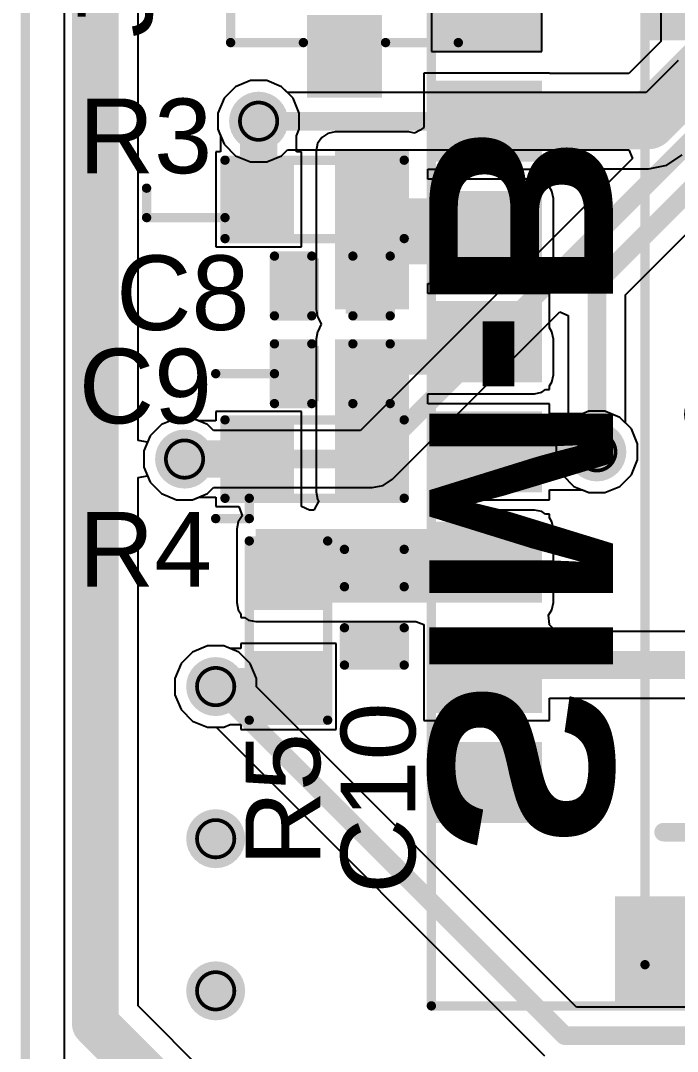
# Model space of a CAD drawing. Header units: inches. Extents: x 0 to 12.8, y -0.1 to 3.7.
# Drawn here: x -0.003 to 0.349, y 0.344 to 0.896 of the extents above; entities that cross this region are included whole.
import ezdxf

# ---------------------------------------------------------------- set-up
doc = ezdxf.new("R2010")
doc.units = ezdxf.units.IN
doc.header["$MEASUREMENT"] = 0
for name, color, linetype in [('Board Outline', 216, 'Continuous'), ('Bottom Layer', 5, 'Continuous'), ('Bottom Overlay', 54, 'Continuous'), ('Bottom Paste', 16, 'Continuous'), ('Bottom Solder', 6, 'Continuous'), ('Drill Drawing', 1, 'Continuous'), ('Keep-Out Layer', 6, 'Continuous'), ('Pad Holes', 156, 'Continuous'), ('Top Layer', 1, 'Continuous'), ('Top Overlay', 2, 'Continuous'), ('Top Paste', 8, 'Continuous'), ('Top Solder', 216, 'Continuous'), ('Via Holes', 16, 'Continuous')]:
    doc.layers.add(name, color=color, linetype=linetype)
doc.styles.add('Arial', font='', dxfattribs={"height": 0.2})
doc.styles.add('Arial_Bold', font='', dxfattribs={"height": 0.2})
doc.styles.get('Arial').set_extended_font_data('Arial')
doc.styles.get('Arial_Bold').set_extended_font_data('Arial', bold=True)

# ---------------------------------------------------------------- blocks, each defined once
blk = doc.blocks.new('S___23_B_1')
at = {"layer": 'Bottom Layer'}
for points in [[(-0.05354335, 0.05748035), (-0.02125985, 0.05748035), (-0.02125985, 0.02125985), (-0.05354335, 0.02125985)], [(0.02125985, 0.05748035), (0.05354335, 0.05748035), (0.05354335, 0.02125985), (0.02125985, 0.02125985)], [(-0.01614175, -0.02125985), (0.01614175, -0.02125985), (0.01614175, -0.05748035), (-0.01614175, -0.05748035)]]:
    blk.add_hatch(color=5, dxfattribs=at).paths.add_polyline_path(points)
at = {"layer": 'Bottom Paste'}
for points in [[(-0.05354335, 0.05748035), (-0.02125985, 0.05748035), (-0.02125985, 0.02125985), (-0.05354335, 0.02125985)], [(0.02125985, 0.05748035), (0.05354335, 0.05748035), (0.05354335, 0.02125985), (0.02125985, 0.02125985)], [(-0.01614175, -0.02125985), (0.01614175, -0.02125985), (0.01614175, -0.05748035), (-0.01614175, -0.05748035)]]:
    blk.add_hatch(color=16, dxfattribs=at).paths.add_polyline_path(points)
at = {"layer": 'Bottom Solder'}
for points in [[(-0.05754335, 0.06148035), (-0.01725985, 0.06148035), (-0.01725985, 0.01725985), (-0.05754335, 0.01725985)], [(0.01725985, 0.06148035), (0.05754335, 0.06148035), (0.05754335, 0.01725985), (0.01725985, 0.01725985)], [(-0.02014175, -0.01725985), (0.02014175, -0.01725985), (0.02014175, -0.06148035), (-0.02014175, -0.06148035)]]:
    blk.add_hatch(color=6, dxfattribs=at).paths.add_polyline_path(points)
at = {"layer": 'Bottom Overlay', "const_width": 0.005}
for points in [[(-0.066, 0.041), (-0.066, 0.051)], [(-0.066, 0.051), (-0.061, 0.046)], [(-0.066, 0.041), (-0.061, 0.046)], [(-0.013, 0.031), (0.013, 0.031)], [(-0.061, -0.032), (-0.061, 0.023)], [(0.061, -0.032), (0.061, 0.023)], [(-0.061, -0.032), (-0.022, -0.032)], [(0.022, -0.032), (0.061, -0.032)]]:
    blk.add_lwpolyline(points, dxfattribs=at)
at = {"layer": 'Bottom Overlay', "const_width": 0.0025}
for points in [[(-0.06725, 0.051, 1), (-0.06475, 0.051, 1)], [(-0.06725, 0.051, 1), (-0.06475, 0.051, 1)], [(-0.06225, 0.046, 1), (-0.05975, 0.046, 1)], [(-0.06225, 0.046, 1), (-0.05975, 0.046, 1)], [(-0.06725, 0.041, 1), (-0.06475, 0.041, 1)], [(-0.06725, 0.041, 1), (-0.06475, 0.041, 1)], [(-0.01425, 0.031, 1), (-0.01175, 0.031, 1)], [(0.01175, 0.031, 1), (0.01425, 0.031, 1)], [(-0.06225, 0.023, 1), (-0.05975, 0.023, 1)], [(0.05975, 0.023, 1), (0.06225, 0.023, 1)], [(-0.06225, -0.032, 1), (-0.05975, -0.032, 1)], [(-0.06225, -0.032, 1), (-0.05975, -0.032, 1)], [(-0.02325, -0.032, 1), (-0.02075, -0.032, 1)], [(0.02075, -0.032, 1), (0.02325, -0.032, 1)], [(0.05975, -0.032, 1), (0.06225, -0.032, 1)], [(0.05975, -0.032, 1), (0.06225, -0.032, 1)]]:
    blk.add_lwpolyline(points, format="xyb", close=True, dxfattribs=at)
blk = doc.blocks.new('XKNANO_113_B_2')
at = {"layer": 'Bottom Layer'}
for points in [[(-0.26968505, 0.3066929), (-0.24212595, 0.3066929), (-0.24212595, 0.2240157), (-0.26968505, 0.2240157)], [(0.24212595, 0.3066929), (0.26968505, 0.3066929), (0.26968505, 0.2240157), (0.24212595, 0.2240157)], [(-0.26968505, -0.1657481), (-0.24212595, -0.1657481), (-0.24212595, -0.2484253), (-0.26968505, -0.2484253)], [(0.24212595, -0.1657481), (0.26968505, -0.1657481), (0.26968505, -0.2484253), (0.24212595, -0.2484253)], [(-0.20590555, -0.24291345), (-0.17440945, -0.24291345), (-0.17440945, -0.28779535), (-0.20590555, -0.28779535)], [(-0.15590555, -0.24291345), (-0.12440945, -0.24291345), (-0.12440945, -0.28779535), (-0.15590555, -0.28779535)], [(-0.10590555, -0.24291345), (-0.07440945, -0.24291345), (-0.07440945, -0.28779535), (-0.10590555, -0.28779535)], [(-0.05590555, -0.24291345), (-0.02440945, -0.24291345), (-0.02440945, -0.28779535), (-0.05590555, -0.28779535)], [(-0.00590555, -0.24291345), (0.02559055, -0.24291345), (0.02559055, -0.28779535), (-0.00590555, -0.28779535)], [(0.04409445, -0.24291345), (0.07559055, -0.24291345), (0.07559055, -0.28779535), (0.04409445, -0.28779535)], [(0.08149605, -0.24291345), (0.11299215, -0.24291345), (0.11299215, -0.28779535), (0.08149605, -0.28779535)]]:
    blk.add_hatch(color=5, dxfattribs=at).paths.add_polyline_path(points)
at = {"layer": 'Bottom Paste'}
for points in [[(-0.26968505, 0.3066929), (-0.24212595, 0.3066929), (-0.24212595, 0.2240157), (-0.26968505, 0.2240157)], [(0.24212595, 0.3066929), (0.26968505, 0.3066929), (0.26968505, 0.2240157), (0.24212595, 0.2240157)], [(-0.26968505, -0.1657481), (-0.24212595, -0.1657481), (-0.24212595, -0.2484253), (-0.26968505, -0.2484253)], [(0.24212595, -0.1657481), (0.26968505, -0.1657481), (0.26968505, -0.2484253), (0.24212595, -0.2484253)], [(-0.20590555, -0.24291345), (-0.17440945, -0.24291345), (-0.17440945, -0.28779535), (-0.20590555, -0.28779535)], [(-0.15590555, -0.24291345), (-0.12440945, -0.24291345), (-0.12440945, -0.28779535), (-0.15590555, -0.28779535)], [(-0.10590555, -0.24291345), (-0.07440945, -0.24291345), (-0.07440945, -0.28779535), (-0.10590555, -0.28779535)], [(-0.05590555, -0.24291345), (-0.02440945, -0.24291345), (-0.02440945, -0.28779535), (-0.05590555, -0.28779535)], [(-0.00590555, -0.24291345), (0.02559055, -0.24291345), (0.02559055, -0.28779535), (-0.00590555, -0.28779535)], [(0.04409445, -0.24291345), (0.07559055, -0.24291345), (0.07559055, -0.28779535), (0.04409445, -0.28779535)], [(0.08149605, -0.24291345), (0.11299215, -0.24291345), (0.11299215, -0.28779535), (0.08149605, -0.28779535)]]:
    blk.add_hatch(color=16, dxfattribs=at).paths.add_polyline_path(points)
at = {"layer": 'Bottom Solder'}
for points in [[(-0.27368505, 0.3106929), (-0.23812595, 0.3106929), (-0.23812595, 0.2200157), (-0.27368505, 0.2200157)], [(0.23812595, 0.3106929), (0.27368505, 0.3106929), (0.27368505, 0.2200157), (0.23812595, 0.2200157)], [(-0.2008504, 0.2201417), (-0.1928504, 0.2201417), (-0.1928504, 0.2121417), (-0.2008504, 0.2121417)], [(0.1337953, 0.2201417), (0.1417953, 0.2201417), (0.1417953, 0.2121417), (0.1337953, 0.2121417)], [(-0.27368505, -0.1617481), (-0.23812595, -0.1617481), (-0.23812595, -0.2524253), (-0.27368505, -0.2524253)], [(0.23812595, -0.1617481), (0.27368505, -0.1617481), (0.27368505, -0.2524253), (0.23812595, -0.2524253)], [(-0.20990555, -0.23891345), (-0.17040945, -0.23891345), (-0.17040945, -0.29179535), (-0.20990555, -0.29179535)], [(-0.15990555, -0.23891345), (-0.12040945, -0.23891345), (-0.12040945, -0.29179535), (-0.15990555, -0.29179535)], [(-0.10990555, -0.23891345), (-0.07040945, -0.23891345), (-0.07040945, -0.29179535), (-0.10990555, -0.29179535)], [(-0.05990555, -0.23891345), (-0.02040945, -0.23891345), (-0.02040945, -0.29179535), (-0.05990555, -0.29179535)], [(-0.00990555, -0.23891345), (0.02959055, -0.23891345), (0.02959055, -0.29179535), (-0.00990555, -0.29179535)], [(0.04009445, -0.23891345), (0.07959055, -0.23891345), (0.07959055, -0.29179535), (0.04009445, -0.29179535)], [(0.07749605, -0.23891345), (0.11699215, -0.23891345), (0.11699215, -0.29179535), (0.07749605, -0.29179535)]]:
    blk.add_hatch(color=6, dxfattribs=at).paths.add_polyline_path(points)
at = {"layer": 'Keep-Out Layer'}
for points in [[(-0.1717989, 0.1063665), (-0.1177989, 0.1063665), (-0.1177989, 0.2373665), (-0.1717989, 0.2373665)], [(-0.0717989, 0.1063665), (-0.0177989, 0.1063665), (-0.0177989, 0.2373665), (-0.0717989, 0.2373665)], [(0.0282011, 0.1063665), (0.0822011, 0.1063665), (0.0822011, 0.2373665), (0.0282011, 0.2373665)], [(-0.1717989, -0.1936335), (-0.1177989, -0.1936335), (-0.1177989, -0.0626335), (-0.1717989, -0.0626335)], [(-0.0717989, -0.1936335), (-0.0177989, -0.1936335), (-0.0177989, -0.0626335), (-0.0717989, -0.0626335)], [(0.0282011, -0.1936335), (0.0822011, -0.1936335), (0.0822011, -0.0626335), (0.0282011, -0.0626335)]]:
    blk.add_hatch(color=6, dxfattribs=at).paths.add_polyline_path(points)
at = {"layer": 'Pad Holes'}
h = blk.add_hatch(color=7, dxfattribs=at)
edge = h.paths.add_edge_path()
edge.add_arc((-0.1968504, 0.2161417), 0.0147638, 0, 360)
h = blk.add_hatch(color=7, dxfattribs=at)
edge = h.paths.add_edge_path()
edge.add_arc((0.1377953, 0.2161417), 0.0147638, 0, 360)
at = {"layer": 'Top Solder'}
for points in [[(-0.2008504, 0.2201417), (-0.1928504, 0.2201417), (-0.1928504, 0.2121417), (-0.2008504, 0.2121417)], [(0.1337953, 0.2201417), (0.1417953, 0.2201417), (0.1417953, 0.2121417), (0.1337953, 0.2121417)]]:
    blk.add_hatch(color=216, dxfattribs=at).paths.add_polyline_path(points)
at = {"layer": 'Bottom Overlay'}
for points, const_width in [([(-0.257, 0.313), (0.256, 0.313)], 0.005), ([(-0.186, 0.303), (-0.186, 0.283)], 0.01), ([(-0.186, 0.283), (-0.173, 0.27)], 0.01), ([(-0.173, 0.27), (-0.166, 0.27)], 0.01), ([(-0.26, -0.258), (-0.26, -0.278)], 0.005), ([(0.259, -0.258), (0.259, -0.278)], 0.005), ([(-0.26, -0.278), (-0.215, -0.278)], 0.005), ([(0.214, -0.278), (0.259, -0.278)], 0.005)]:
    blk.add_lwpolyline(points, dxfattribs=dict(at, const_width=const_width))
for points, const_width in [([(-0.25825, 0.313, 1), (-0.25575, 0.313, 1)], 0.0025), ([(0.25475, 0.313, 1), (0.25725, 0.313, 1)], 0.0025), ([(-0.1885, 0.303, 1), (-0.1835, 0.303, 1)], 0.005), ([(-0.1885, 0.283, 1), (-0.1835, 0.283, 1)], 0.005), ([(-0.1885, 0.283, 1), (-0.1835, 0.283, 1)], 0.005), ([(-0.1755, 0.27, 1), (-0.1705, 0.27, 1)], 0.005), ([(-0.1755, 0.27, 1), (-0.1705, 0.27, 1)], 0.005), ([(-0.1685, 0.27, 1), (-0.1635, 0.27, 1)], 0.005), ([(-0.26125, -0.258, 1), (-0.25875, -0.258, 1)], 0.0025), ([(0.25775, -0.258, 1), (0.26025, -0.258, 1)], 0.0025), ([(-0.26125, -0.278, 1), (-0.25875, -0.278, 1)], 0.0025), ([(-0.26125, -0.278, 1), (-0.25875, -0.278, 1)], 0.0025), ([(-0.21625, -0.278, 1), (-0.21375, -0.278, 1)], 0.0025), ([(0.21275, -0.278, 1), (0.21525, -0.278, 1)], 0.0025), ([(0.25775, -0.278, 1), (0.26025, -0.278, 1)], 0.0025), ([(0.25775, -0.278, 1), (0.26025, -0.278, 1)], 0.0025)]:
    blk.add_lwpolyline(points, format="xyb", close=True, dxfattribs=dict(at, const_width=const_width))
at = {"layer": 'Bottom Overlay', "style": 'Arial', "text_generation_flag": 2}
blk.add_text('Board Edge', height=0.03, rotation=180, dxfattribs=at).set_placement((-0.148, 0.2830032))
blk = doc.blocks.new('SIM7500E_4')
at = {"layer": 'Top Layer'}
for points in [[(-0.02952755, -0.39566925), (0.02165355, -0.39566925), (0.02165355, -0.43110235), (-0.02952755, -0.43110235)], [(-0.02952755, -0.45472445), (0.02165355, -0.45472445), (0.02165355, -0.49015755), (-0.02952755, -0.49015755)], [(-0.02952755, -0.51377945), (0.02165355, -0.51377945), (0.02165355, -0.54921255), (-0.02952755, -0.54921255)], [(-0.02952755, -0.57283465), (0.02165355, -0.57283465), (0.02165355, -0.60826775), (-0.02952755, -0.60826775)], [(-0.02952755, -0.63188975), (0.02165355, -0.63188975), (0.02165355, -0.66732285), (-0.02952755, -0.66732285)], [(-0.02952755, -0.69094485), (0.02165355, -0.69094485), (0.02165355, -0.72637795), (-0.02952755, -0.72637795)], [(-0.02952755, -0.75000005), (0.02165355, -0.75000005), (0.02165355, -0.78543315), (-0.02952755, -0.78543315)], [(-0.02952755, -0.80905505), (0.02165355, -0.80905505), (0.02165355, -0.84448815), (-0.02952755, -0.84448815)], [(0.06889765, -0.94291335), (0.06889765, -0.89173225), (0.10433075, -0.89173225), (0.10433075, -0.94291335)]]:
    blk.add_hatch(color=1, dxfattribs=at).paths.add_polyline_path(points)
at = {"layer": 'Top Paste'}
for points in [[(-0.02952755, -0.39566925), (0.02165355, -0.39566925), (0.02165355, -0.43110235), (-0.02952755, -0.43110235)], [(-0.02952755, -0.45472445), (0.02165355, -0.45472445), (0.02165355, -0.49015755), (-0.02952755, -0.49015755)], [(-0.02952755, -0.51377945), (0.02165355, -0.51377945), (0.02165355, -0.54921255), (-0.02952755, -0.54921255)], [(-0.02952755, -0.57283465), (0.02165355, -0.57283465), (0.02165355, -0.60826775), (-0.02952755, -0.60826775)], [(-0.02952755, -0.63188975), (0.02165355, -0.63188975), (0.02165355, -0.66732285), (-0.02952755, -0.66732285)], [(-0.02952755, -0.69094485), (0.02165355, -0.69094485), (0.02165355, -0.72637795), (-0.02952755, -0.72637795)], [(-0.02952755, -0.75000005), (0.02165355, -0.75000005), (0.02165355, -0.78543315), (-0.02952755, -0.78543315)], [(-0.02952755, -0.80905505), (0.02165355, -0.80905505), (0.02165355, -0.84448815), (-0.02952755, -0.84448815)], [(0.06889765, -0.94291335), (0.06889765, -0.89173225), (0.10433075, -0.89173225), (0.10433075, -0.94291335)]]:
    blk.add_hatch(color=8, dxfattribs=at).paths.add_polyline_path(points)
at = {"layer": 'Top Solder'}
for points in [[(-0.03352755, -0.39166925), (0.02565355, -0.39166925), (0.02565355, -0.43510235), (-0.03352755, -0.43510235)], [(-0.03352755, -0.45072445), (0.02565355, -0.45072445), (0.02565355, -0.49415755), (-0.03352755, -0.49415755)], [(-0.03352755, -0.50977945), (0.02565355, -0.50977945), (0.02565355, -0.55321255), (-0.03352755, -0.55321255)], [(-0.03352755, -0.56883465), (0.02565355, -0.56883465), (0.02565355, -0.61226775), (-0.03352755, -0.61226775)], [(-0.03352755, -0.62788975), (0.02565355, -0.62788975), (0.02565355, -0.67132285), (-0.03352755, -0.67132285)], [(-0.03352755, -0.68694485), (0.02565355, -0.68694485), (0.02565355, -0.73037795), (-0.03352755, -0.73037795)], [(-0.03352755, -0.74600005), (0.02565355, -0.74600005), (0.02565355, -0.78943315), (-0.03352755, -0.78943315)], [(-0.03352755, -0.80505505), (0.02565355, -0.80505505), (0.02565355, -0.84848815), (-0.03352755, -0.84848815)], [(0.06489765, -0.94691335), (0.06489765, -0.88773225), (0.10833075, -0.88773225), (0.10833075, -0.94691335)]]:
    blk.add_hatch(color=216, dxfattribs=at).paths.add_polyline_path(points)
at = {"layer": 'Top Overlay', "const_width": 0.005}
for points in [[(-0.0335591, -0.9463858), (-0.0335591, 0.1206142)], [(-0.0335591, -0.9463858), (0.9154409, -0.9463857)]]:
    blk.add_lwpolyline(points, dxfattribs=at)
at = {"layer": 'Top Overlay', "const_width": 0.0025}
blk.add_lwpolyline([(-0.0348091, -0.9463858, 1), (-0.0323091, -0.9463858, 1)], format="xyb", close=True, dxfattribs=at)
blk.add_lwpolyline([(-0.0348091, -0.9463858, 1), (-0.0323091, -0.9463858, 1)], format="xyb", close=True, dxfattribs=at)
blk = doc.blocks.new('R___0603_29')
at = {"layer": 'Top Layer'}
for points in [[(-0.015, 0.0175), (-0.015, -0.0175), (-0.045, -0.0175), (-0.045, 0.0175)], [(0.045, 0.0175), (0.045, -0.0175), (0.015, -0.0175), (0.015, 0.0175)]]:
    blk.add_hatch(color=1, dxfattribs=at).paths.add_polyline_path(points)
at = {"layer": 'Top Paste'}
for points in [[(-0.015, 0.0175), (-0.015, -0.0175), (-0.045, -0.0175), (-0.045, 0.0175)], [(0.045, 0.0175), (0.045, -0.0175), (0.015, -0.0175), (0.015, 0.0175)]]:
    blk.add_hatch(color=8, dxfattribs=at).paths.add_polyline_path(points)
at = {"layer": 'Top Solder'}
for points in [[(-0.011, 0.0215), (-0.011, -0.0215), (-0.049, -0.0215), (-0.049, 0.0215)], [(0.049, 0.0215), (0.049, -0.0215), (0.011, -0.0215), (0.011, 0.0215)]]:
    blk.add_hatch(color=216, dxfattribs=at).paths.add_polyline_path(points)
at = {"layer": 'Top Overlay', "const_width": 0.005}
for points in [[(-0.048, 0.021), (-0.048, -0.021)], [(-0.048, 0.021), (0.048, 0.021)], [(0.048, 0.021), (0.048, -0.021)], [(-0.048, -0.021), (0.048, -0.021)]]:
    blk.add_lwpolyline(points, dxfattribs=at)
at = {"layer": 'Top Overlay', "const_width": 0.0025}
for points in [[(-0.04925, 0.021, 1), (-0.04675, 0.021, 1)], [(-0.04925, 0.021, 1), (-0.04675, 0.021, 1)], [(0.04675, 0.021, 1), (0.04925, 0.021, 1)], [(0.04675, 0.021, 1), (0.04925, 0.021, 1)], [(-0.04925, -0.021, 1), (-0.04675, -0.021, 1)], [(-0.04925, -0.021, 1), (-0.04675, -0.021, 1)], [(0.04675, -0.021, 1), (0.04925, -0.021, 1)], [(0.04675, -0.021, 1), (0.04925, -0.021, 1)]]:
    blk.add_lwpolyline(points, format="xyb", close=True, dxfattribs=at)
blk = doc.blocks.new('R___0603_30')
at = {"layer": 'Top Layer'}
for points in [[(-0.015, 0.0175), (-0.015, -0.0175), (-0.045, -0.0175), (-0.045, 0.0175)], [(0.045, 0.0175), (0.045, -0.0175), (0.015, -0.0175), (0.015, 0.0175)]]:
    blk.add_hatch(color=1, dxfattribs=at).paths.add_polyline_path(points)
at = {"layer": 'Top Paste'}
for points in [[(-0.015, 0.0175), (-0.015, -0.0175), (-0.045, -0.0175), (-0.045, 0.0175)], [(0.045, 0.0175), (0.045, -0.0175), (0.015, -0.0175), (0.015, 0.0175)]]:
    blk.add_hatch(color=8, dxfattribs=at).paths.add_polyline_path(points)
at = {"layer": 'Top Solder'}
for points in [[(-0.011, 0.0215), (-0.011, -0.0215), (-0.049, -0.0215), (-0.049, 0.0215)], [(0.049, 0.0215), (0.049, -0.0215), (0.011, -0.0215), (0.011, 0.0215)]]:
    blk.add_hatch(color=216, dxfattribs=at).paths.add_polyline_path(points)
at = {"layer": 'Top Overlay', "const_width": 0.005}
for points in [[(-0.048, 0.021), (-0.048, -0.021)], [(0.048, 0.021), (-0.048, 0.021)], [(0.048, 0.021), (0.048, -0.021)], [(0.048, -0.021), (-0.048, -0.021)]]:
    blk.add_lwpolyline(points, dxfattribs=at)
at = {"layer": 'Top Overlay', "const_width": 0.0025}
for points in [[(-0.04925, 0.021, 1), (-0.04675, 0.021, 1)], [(-0.04925, 0.021, 1), (-0.04675, 0.021, 1)], [(0.04675, 0.021, 1), (0.04925, 0.021, 1)], [(0.04675, 0.021, 1), (0.04925, 0.021, 1)], [(-0.04925, -0.021, 1), (-0.04675, -0.021, 1)], [(-0.04925, -0.021, 1), (-0.04675, -0.021, 1)], [(0.04675, -0.021, 1), (0.04925, -0.021, 1)], [(0.04675, -0.021, 1), (0.04925, -0.021, 1)]]:
    blk.add_lwpolyline(points, format="xyb", close=True, dxfattribs=at)
blk = doc.blocks.new('R___0603_31')
at = {"layer": 'Top Layer'}
for points in [[(-0.015, 0.0175), (-0.015, -0.0175), (-0.045, -0.0175), (-0.045, 0.0175)], [(0.045, 0.0175), (0.045, -0.0175), (0.015, -0.0175), (0.015, 0.0175)]]:
    blk.add_hatch(color=1, dxfattribs=at).paths.add_polyline_path(points)
at = {"layer": 'Top Paste'}
for points in [[(-0.015, 0.0175), (-0.015, -0.0175), (-0.045, -0.0175), (-0.045, 0.0175)], [(0.045, 0.0175), (0.045, -0.0175), (0.015, -0.0175), (0.015, 0.0175)]]:
    blk.add_hatch(color=8, dxfattribs=at).paths.add_polyline_path(points)
at = {"layer": 'Top Solder'}
for points in [[(-0.011, 0.0215), (-0.011, -0.0215), (-0.049, -0.0215), (-0.049, 0.0215)], [(0.049, 0.0215), (0.049, -0.0215), (0.011, -0.0215), (0.011, 0.0215)]]:
    blk.add_hatch(color=216, dxfattribs=at).paths.add_polyline_path(points)
at = {"layer": 'Top Overlay', "const_width": 0.005}
for points in [[(-0.048, -0.021), (-0.048, 0.021)], [(-0.048, 0.021), (0.048, 0.021)], [(0.048, -0.021), (0.048, 0.021)], [(-0.048, -0.021), (0.048, -0.021)]]:
    blk.add_lwpolyline(points, dxfattribs=at)
at = {"layer": 'Top Overlay', "const_width": 0.0025}
for points in [[(-0.04925, 0.021, 1), (-0.04675, 0.021, 1)], [(-0.04925, 0.021, 1), (-0.04675, 0.021, 1)], [(0.04675, 0.021, 1), (0.04925, 0.021, 1)], [(0.04675, 0.021, 1), (0.04925, 0.021, 1)], [(-0.04925, -0.021, 1), (-0.04675, -0.021, 1)], [(-0.04925, -0.021, 1), (-0.04675, -0.021, 1)], [(0.04675, -0.021, 1), (0.04925, -0.021, 1)], [(0.04675, -0.021, 1), (0.04925, -0.021, 1)]]:
    blk.add_lwpolyline(points, format="xyb", close=True, dxfattribs=at)
blk = doc.blocks.new('C___0402_46')
at = {"layer": 'Top Layer'}
for points in [[(-0.0275, -0.0125), (-0.0275, 0.0125), (-0.0095, 0.0125), (-0.0095, -0.0125)], [(0.0095, -0.0125), (0.0095, 0.0125), (0.0275, 0.0125), (0.0275, -0.0125)]]:
    blk.add_hatch(color=1, dxfattribs=at).paths.add_polyline_path(points)
at = {"layer": 'Top Paste'}
for points in [[(-0.0275, -0.0125), (-0.0275, 0.0125), (-0.0095, 0.0125), (-0.0095, -0.0125)], [(0.0095, -0.0125), (0.0095, 0.0125), (0.0275, 0.0125), (0.0275, -0.0125)]]:
    blk.add_hatch(color=8, dxfattribs=at).paths.add_polyline_path(points)
at = {"layer": 'Top Solder'}
for points in [[(-0.0298622, -0.0148622), (-0.0298622, 0.0148622), (-0.0071378, 0.0148622), (-0.0071378, -0.0148622)], [(0.0071378, -0.0148622), (0.0071378, 0.0148622), (0.0298622, 0.0148622), (0.0298622, -0.0148622)]]:
    blk.add_hatch(color=216, dxfattribs=at).paths.add_polyline_path(points)
at = {"layer": 'Top Overlay', "const_width": 0.005}
for points in [[(-0.031, 0.016), (-0.011, 0.016)], [(-0.031, 0.016), (-0.031, -0.016)], [(0.011, 0.016), (0.031, 0.016)], [(0.031, 0.016), (0.031, -0.016)], [(-0.031, -0.016), (-0.011, -0.016)], [(0.011, -0.016), (0.031, -0.016)]]:
    blk.add_lwpolyline(points, dxfattribs=at)
at = {"layer": 'Top Overlay', "const_width": 0.0025}
for points in [[(-0.03225, 0.016, 1), (-0.02975, 0.016, 1)], [(-0.03225, 0.016, 1), (-0.02975, 0.016, 1)], [(-0.01225, 0.016, 1), (-0.00975, 0.016, 1)], [(0.00975, 0.016, 1), (0.01225, 0.016, 1)], [(0.02975, 0.016, 1), (0.03225, 0.016, 1)], [(0.02975, 0.016, 1), (0.03225, 0.016, 1)], [(-0.03225, -0.016, 1), (-0.02975, -0.016, 1)], [(-0.03225, -0.016, 1), (-0.02975, -0.016, 1)], [(-0.01225, -0.016, 1), (-0.00975, -0.016, 1)], [(0.00975, -0.016, 1), (0.01225, -0.016, 1)], [(0.02975, -0.016, 1), (0.03225, -0.016, 1)], [(0.02975, -0.016, 1), (0.03225, -0.016, 1)]]:
    blk.add_lwpolyline(points, format="xyb", close=True, dxfattribs=at)
blk = doc.blocks.new('C___0402_47')
at = {"layer": 'Top Layer'}
for points in [[(-0.0275, -0.0125), (-0.0275, 0.0125), (-0.0095, 0.0125), (-0.0095, -0.0125)], [(0.0095, -0.0125), (0.0095, 0.0125), (0.0275, 0.0125), (0.0275, -0.0125)]]:
    blk.add_hatch(color=1, dxfattribs=at).paths.add_polyline_path(points)
at = {"layer": 'Top Paste'}
for points in [[(-0.0275, -0.0125), (-0.0275, 0.0125), (-0.0095, 0.0125), (-0.0095, -0.0125)], [(0.0095, -0.0125), (0.0095, 0.0125), (0.0275, 0.0125), (0.0275, -0.0125)]]:
    blk.add_hatch(color=8, dxfattribs=at).paths.add_polyline_path(points)
at = {"layer": 'Top Solder'}
for points in [[(-0.0298622, -0.0148622), (-0.0298622, 0.0148622), (-0.0071378, 0.0148622), (-0.0071378, -0.0148622)], [(0.0071378, -0.0148622), (0.0071378, 0.0148622), (0.0298622, 0.0148622), (0.0298622, -0.0148622)]]:
    blk.add_hatch(color=216, dxfattribs=at).paths.add_polyline_path(points)
at = {"layer": 'Top Overlay', "const_width": 0.005}
for points in [[(-0.031, 0.016), (-0.011, 0.016)], [(-0.031, -0.016), (-0.031, 0.016)], [(0.011, 0.016), (0.031, 0.016)], [(0.031, -0.016), (0.031, 0.016)], [(-0.031, -0.016), (-0.011, -0.016)], [(0.011, -0.016), (0.031, -0.016)]]:
    blk.add_lwpolyline(points, dxfattribs=at)
at = {"layer": 'Top Overlay', "const_width": 0.0025}
for points in [[(-0.03225, 0.016, 1), (-0.02975, 0.016, 1)], [(-0.03225, 0.016, 1), (-0.02975, 0.016, 1)], [(-0.01225, 0.016, 1), (-0.00975, 0.016, 1)], [(0.00975, 0.016, 1), (0.01225, 0.016, 1)], [(0.02975, 0.016, 1), (0.03225, 0.016, 1)], [(0.02975, 0.016, 1), (0.03225, 0.016, 1)], [(-0.03225, -0.016, 1), (-0.02975, -0.016, 1)], [(-0.03225, -0.016, 1), (-0.02975, -0.016, 1)], [(-0.01225, -0.016, 1), (-0.00975, -0.016, 1)], [(0.00975, -0.016, 1), (0.01225, -0.016, 1)], [(0.02975, -0.016, 1), (0.03225, -0.016, 1)], [(0.02975, -0.016, 1), (0.03225, -0.016, 1)]]:
    blk.add_lwpolyline(points, format="xyb", close=True, dxfattribs=at)
blk = doc.blocks.new('C___0402_52')
at = {"layer": 'Top Layer'}
for points in [[(-0.0275, -0.0125), (-0.0275, 0.0125), (-0.0095, 0.0125), (-0.0095, -0.0125)], [(0.0095, -0.0125), (0.0095, 0.0125), (0.0275, 0.0125), (0.0275, -0.0125)]]:
    blk.add_hatch(color=1, dxfattribs=at).paths.add_polyline_path(points)
at = {"layer": 'Top Paste'}
for points in [[(-0.0275, -0.0125), (-0.0275, 0.0125), (-0.0095, 0.0125), (-0.0095, -0.0125)], [(0.0095, -0.0125), (0.0095, 0.0125), (0.0275, 0.0125), (0.0275, -0.0125)]]:
    blk.add_hatch(color=8, dxfattribs=at).paths.add_polyline_path(points)
at = {"layer": 'Top Solder'}
for points in [[(-0.0298622, -0.0148622), (-0.0298622, 0.0148622), (-0.0071378, 0.0148622), (-0.0071378, -0.0148622)], [(0.0071378, -0.0148622), (0.0071378, 0.0148622), (0.0298622, 0.0148622), (0.0298622, -0.0148622)]]:
    blk.add_hatch(color=216, dxfattribs=at).paths.add_polyline_path(points)
at = {"layer": 'Top Overlay', "const_width": 0.005}
for points in [[(-0.031, 0.016), (-0.011, 0.016)], [(-0.031, -0.016), (-0.031, 0.016)], [(0.011, 0.016), (0.031, 0.016)], [(0.031, -0.016), (0.031, 0.016)], [(-0.031, -0.016), (-0.011, -0.016)], [(0.011, -0.016), (0.031, -0.016)]]:
    blk.add_lwpolyline(points, dxfattribs=at)
at = {"layer": 'Top Overlay', "const_width": 0.0025}
for points in [[(-0.03225, 0.016, 1), (-0.02975, 0.016, 1)], [(-0.03225, 0.016, 1), (-0.02975, 0.016, 1)], [(-0.01225, 0.016, 1), (-0.00975, 0.016, 1)], [(0.00975, 0.016, 1), (0.01225, 0.016, 1)], [(0.02975, 0.016, 1), (0.03225, 0.016, 1)], [(0.02975, 0.016, 1), (0.03225, 0.016, 1)], [(-0.03225, -0.016, 1), (-0.02975, -0.016, 1)], [(-0.03225, -0.016, 1), (-0.02975, -0.016, 1)], [(-0.01225, -0.016, 1), (-0.00975, -0.016, 1)], [(0.00975, -0.016, 1), (0.01225, -0.016, 1)], [(0.02975, -0.016, 1), (0.03225, -0.016, 1)], [(0.02975, -0.016, 1), (0.03225, -0.016, 1)]]:
    blk.add_lwpolyline(points, format="xyb", close=True, dxfattribs=at)

msp = doc.modelspace()

# ---------------------------------------------------------------- hatches: boundary and pattern name
at = {"layer": 'Bottom Layer'}
h = msp.add_hatch(color=5, dxfattribs=at)
edge = h.paths.add_edge_path()
edge.add_arc((0.125, 0.8418896), 0.011811, 0, 360)
h = msp.add_hatch(color=5, dxfattribs=at)
edge = h.paths.add_edge_path()
edge.add_arc((0.3062132, 0.6647243), 0.011811, 0, 360)
h = msp.add_hatch(color=5, dxfattribs=at)
edge = h.paths.add_edge_path()
edge.add_arc((0.0853333, 0.6608871), 0.011811, 0, 360)
h = msp.add_hatch(color=5, dxfattribs=at)
edge = h.paths.add_edge_path()
edge.add_arc((0.102, 0.539), 0.011811, 0, 360)
h = msp.add_hatch(color=5, dxfattribs=at)
edge = h.paths.add_edge_path()
edge.add_arc((0.102, 0.4575), 0.011811, 0, 360)
h = msp.add_hatch(color=5, dxfattribs=at)
edge = h.paths.add_edge_path()
edge.add_arc((0.102, 0.376), 0.011811, 0, 360)
at = {"layer": 'Bottom Solder'}
h = msp.add_hatch(color=6, dxfattribs=at)
edge = h.paths.add_edge_path()
edge.add_arc((0.125, 0.8418896), 0.015811, 0, 360)
h = msp.add_hatch(color=6, dxfattribs=at)
edge = h.paths.add_edge_path()
edge.add_arc((0.3062132, 0.6647243), 0.015811, 0, 360)
h = msp.add_hatch(color=6, dxfattribs=at)
edge = h.paths.add_edge_path()
edge.add_arc((0.0853333, 0.6608871), 0.015811, 0, 360)
h = msp.add_hatch(color=6, dxfattribs=at)
edge = h.paths.add_edge_path()
edge.add_arc((0.102, 0.539), 0.015811, 0, 360)
h = msp.add_hatch(color=6, dxfattribs=at)
edge = h.paths.add_edge_path()
edge.add_arc((0.102, 0.4575), 0.015811, 0, 360)
h = msp.add_hatch(color=6, dxfattribs=at)
edge = h.paths.add_edge_path()
edge.add_arc((0.102, 0.376), 0.015811, 0, 360)
at = {"layer": 'Top Layer'}
h = msp.add_hatch(color=1, dxfattribs=at)
edge = h.paths.add_edge_path()
edge.add_arc((0.125, 0.8418896), 0.011811, 0, 360)
for points in [[(0.2055001, 0.8259531), (0.1660001, 0.8259531), (0.1660001, 0.7411115), (0.2055001, 0.7411115)], [(0.17, 0.765118), (0.2727638, 0.765118), (0.2727638, 0.8005512), (0.17, 0.8005512)], [(0.2055, 0.7250903), (0.166, 0.7250903), (0.166, 0.6433871), (0.2055, 0.6433871)], [(0.166, 0.7060628), (0.2727638, 0.7060628), (0.2727638, 0.7250902), (0.166, 0.7250902)], [(0.1235, 0.584), (0.2727638, 0.584), (0.2727638, 0.6233858), (0.1235, 0.6233858)]]:
    msp.add_hatch(color=1, dxfattribs=at).paths.add_polyline_path(points)
h = msp.add_hatch(color=1, dxfattribs=at)
edge = h.paths.add_edge_path()
edge.add_arc((0.3062132, 0.6647243), 0.011811, 0, 360)
h = msp.add_hatch(color=1, dxfattribs=at)
edge = h.paths.add_edge_path()
edge.add_arc((0.0853333, 0.6608871), 0.011811, 0, 360)
h = msp.add_hatch(color=1, dxfattribs=at)
edge = h.paths.add_edge_path()
edge.add_arc((0.102, 0.539), 0.011811, 0, 360)
h = msp.add_hatch(color=1, dxfattribs=at)
edge = h.paths.add_edge_path()
edge.add_arc((0.102, 0.4575), 0.011811, 0, 360)
h = msp.add_hatch(color=1, dxfattribs=at)
edge = h.paths.add_edge_path()
edge.add_arc((0.102, 0.376), 0.011811, 0, 360)
at = {"layer": 'Top Solder'}
h = msp.add_hatch(color=216, dxfattribs=at)
edge = h.paths.add_edge_path()
edge.add_arc((0.125, 0.8418896), 0.015811, 0, 360)
h = msp.add_hatch(color=216, dxfattribs=at)
edge = h.paths.add_edge_path()
edge.add_arc((0.3062132, 0.6647243), 0.015811, 0, 360)
h = msp.add_hatch(color=216, dxfattribs=at)
edge = h.paths.add_edge_path()
edge.add_arc((0.0853333, 0.6608871), 0.015811, 0, 360)
h = msp.add_hatch(color=216, dxfattribs=at)
edge = h.paths.add_edge_path()
edge.add_arc((0.102, 0.539), 0.015811, 0, 360)
h = msp.add_hatch(color=216, dxfattribs=at)
edge = h.paths.add_edge_path()
edge.add_arc((0.102, 0.4575), 0.015811, 0, 360)
h = msp.add_hatch(color=216, dxfattribs=at)
edge = h.paths.add_edge_path()
edge.add_arc((0.102, 0.376), 0.015811, 0, 360)
at = {"layer": 'Via Holes'}
h = msp.add_hatch(color=7, dxfattribs=at)
edge = h.paths.add_edge_path()
edge.add_arc((0.125, 0.8418896), 0.0059055, 0, 360)
h = msp.add_hatch(color=7, dxfattribs=at)
edge = h.paths.add_edge_path()
edge.add_arc((0.3062132, 0.6647243), 0.0059055, 0, 360)
h = msp.add_hatch(color=7, dxfattribs=at)
edge = h.paths.add_edge_path()
edge.add_arc((0.0853333, 0.6608871), 0.0059055, 0, 360)
h = msp.add_hatch(color=7, dxfattribs=at)
edge = h.paths.add_edge_path()
edge.add_arc((0.102, 0.539), 0.0059055, 0, 360)
h = msp.add_hatch(color=7, dxfattribs=at)
edge = h.paths.add_edge_path()
edge.add_arc((0.102, 0.4575), 0.0059055, 0, 360)
h = msp.add_hatch(color=7, dxfattribs=at)
edge = h.paths.add_edge_path()
edge.add_arc((0.102, 0.376), 0.0059055, 0, 360)

# ---------------------------------------------------------------- linework, layer by layer
at = {"layer": 'Board Outline', "const_width": 0.005}
msp.add_lwpolyline([(-2e-07, -1e-07), (-2e-07, 1.9544093)], dxfattribs=at)
at = {"layer": 'Bottom Layer'}
for p, q in [((0.0604407, 0.6708517), (0.0604407, 1.0606058)), ((0.3498319, 0.8744607), (0.3325547, 0.8571835)), ((0.1206615, 0.8637006), (0.1126451, 0.8603801)), ((0.1293385, 0.8637006), (0.1206615, 0.8637006)), ((0.1373549, 0.8603801), (0.1293385, 0.8637006)), ((0.1126451, 0.8603801), (0.1065095, 0.8542445)), ((0.1405515, 0.8571835), (0.1373549, 0.8603801)), ((0.3325547, 0.8571835), (0.1405515, 0.8571835)), ((0.1065095, 0.8542445), (0.103189, 0.8462281)), ((0.103189, 0.8462281), (0.103189, 0.8375511)), ((0.103189, 0.8375511), (0.1065095, 0.8295347)), ((0.1065095, 0.8295347), (0.1126451, 0.8233991)), ((0.1126451, 0.8233991), (0.1206615, 0.8200786)), ((0.1293385, 0.8200786), (0.1373549, 0.8233991)), ((0.1373549, 0.8233991), (0.1405515, 0.8265957)), ((0.1405515, 0.8265957), (0.323434, 0.8265957)), ((0.323434, 0.8265957), (0.3253475, 0.8219763)), ((0.1206615, 0.8200786), (0.1293385, 0.8200786)), ((0.3253475, 0.8219763), (0.1795522, 0.676181)), ((0.3215071, 0.7488783), (0.3843349, 0.8117061)), ((0.3215071, 0.6802758), (0.3215071, 0.7488783)), ((0.1967015, 0.6500727), (0.2862999, 0.7396711)), ((0.2862999, 0.7396711), (0.2909193, 0.7377576)), ((0.2909193, 0.7377576), (0.2909193, 0.6802758)), ((0.0729784, 0.6793776), (0.0668428, 0.673242)), ((0.0809948, 0.6826981), (0.0729784, 0.6793776)), ((0.0896718, 0.6826981), (0.0809948, 0.6826981)), ((0.0976882, 0.6793776), (0.0896718, 0.6826981)), ((0.1008848, 0.676181), (0.0976882, 0.6793776)), ((0.2909193, 0.6802758), (0.2877227, 0.6770792)), ((0.3247037, 0.6770792), (0.3215071, 0.6802758)), ((0.1795522, 0.676181), (0.1008848, 0.676181)), ((0.2877227, 0.6770792), (0.2844022, 0.6690628)), ((0.3280242, 0.6690628), (0.3247037, 0.6770792)), ((0.0654407, 0.6698571), (0.0604407, 0.6708517)), ((0.0668428, 0.673242), (0.0654407, 0.6698571)), ((0.2844022, 0.6690628), (0.2844022, 0.6603858)), ((0.3280242, 0.6603858), (0.3280242, 0.6690628)), ((0.2844022, 0.6603858), (0.2877227, 0.6523694)), ((0.3247037, 0.6523694), (0.3280242, 0.6603858)), ((0.0604407, 0.6509225), (0.0654407, 0.6519171)), ((0.0654407, 0.6519171), (0.0668428, 0.6485322)), ((0.2877227, 0.6523694), (0.2938583, 0.6462338)), ((0.3185681, 0.6462338), (0.3247037, 0.6523694)), ((0.0604407, 0.3679383), (0.0604407, 0.6509225)), ((0.0668428, 0.6485322), (0.0729784, 0.6423966)), ((0.1858871, 0.6455932), (0.1917398, 0.6467574)), ((0.1917398, 0.6467574), (0.1967015, 0.6500727)), ((0.2938583, 0.6462338), (0.3018747, 0.6429133)), ((0.3105517, 0.6429133), (0.3185681, 0.6462338)), ((0.0729784, 0.6423966), (0.0809948, 0.6390761)), ((0.0896718, 0.6390761), (0.0976882, 0.6423966)), ((0.0976882, 0.6423966), (0.1008848, 0.6455932)), ((0.1008848, 0.6455932), (0.1858871, 0.6455932)), ((0.3018747, 0.6429133), (0.3105517, 0.6429133)), ((0.0809948, 0.6390761), (0.0896718, 0.6390761)), ((0.0976615, 0.560811), (0.0896451, 0.5574905)), ((0.1063385, 0.560811), (0.0976615, 0.560811)), ((0.1143549, 0.5574905), (0.1063385, 0.560811)), ((0.0896451, 0.5574905), (0.0835095, 0.5513549)), ((0.1204905, 0.5513549), (0.1143549, 0.5574905)), ((0.0835095, 0.5513549), (0.080189, 0.5433385)), ((0.123811, 0.5433385), (0.1204905, 0.5513549)), ((0.080189, 0.5433385), (0.080189, 0.5346615)), ((0.123811, 0.5388178), (0.123811, 0.5433385)), ((0.2953349, 0.3672939), (0.123811, 0.5388178)), ((0.080189, 0.5346615), (0.0835095, 0.5266451)), ((0.0835095, 0.5266451), (0.0896451, 0.5205095)), ((0.0896451, 0.5205095), (0.0976615, 0.517189)), ((0.0976615, 0.517189), (0.1021822, 0.517189)), ((0.1021822, 0.517189), (0.2781856, 0.3411856)), ((0.1141831, 0.3141959), (0.0604407, 0.3679383)), ((0.8920571, 0.3672939), (0.2953349, 0.3672939))]:
    msp.add_line(p, q, dxfattribs=at)
for points, const_width in [([(0.0374999, 0.3584359), (0.0374999, 1.0701082)], 0.025), ([(0.3388896, 0.8418896), (0.3606463, 0.8636463)], 0.01), ([(0.1858871, 0.6608871), (0.3705541, 0.8455541)], 0.01), ([(0.125, 0.8418896), (0.3388896, 0.8418896)], 0.01), ([(0.3062132, 0.7552132), (0.378, 0.827)], 0.01), ([(0.3062132, 0.6647243), (0.3062132, 0.7552132)], 0.01), ([(0.0853333, 0.6608871), (0.1858871, 0.6608871)], 0.01), ([(0.102, 0.539), (0.289, 0.352)], 0.01), ([(0.0374999, 0.3584359), (0.1020084, 0.2939274)], 0.025), ([(0.289, 0.352), (0.898392, 0.352)], 0.01)]:
    msp.add_lwpolyline(points, dxfattribs=dict(at, const_width=const_width))
for points, const_width in [([(0.1225, 0.8418896, 1), (0.1275, 0.8418896, 1)], 0.005), ([(0.3363896, 0.8418896, 1), (0.3413896, 0.8418896, 1)], 0.005), ([(0.3363896, 0.8418896, 1), (0.3413896, 0.8418896, 1)], 0.005), ([(0.3037132, 0.7552132, 1), (0.3087132, 0.7552132, 1)], 0.005), ([(0.3037132, 0.7552132, 1), (0.3087132, 0.7552132, 1)], 0.005), ([(0.3037132, 0.6647243, 1), (0.3087132, 0.6647243, 1)], 0.005), ([(0.0828333, 0.6608871, 1), (0.0878333, 0.6608871, 1)], 0.005), ([(0.1833871, 0.6608871, 1), (0.1883871, 0.6608871, 1)], 0.005), ([(0.1833871, 0.6608871, 1), (0.1883871, 0.6608871, 1)], 0.005), ([(0.0995, 0.539, 1), (0.1045, 0.539, 1)], 0.005), ([(0.0312499, 0.3584359, 1), (0.0437499, 0.3584359, 1)], 0.0125), ([(0.0312499, 0.3584359, 1), (0.0437499, 0.3584359, 1)], 0.0125), ([(0.2865, 0.352, 1), (0.2915, 0.352, 1)], 0.005), ([(0.2865, 0.352, 1), (0.2915, 0.352, 1)], 0.005)]:
    msp.add_lwpolyline(points, format="xyb", close=True, dxfattribs=dict(at, const_width=const_width))
at = {"layer": 'Drill Drawing'}
for points, const_width in [([(0.135, 0.8418896, 1), (0.115, 0.8418896, 1)], 0.002), ([(0.1145, 0.8418896, 1), (0.1155, 0.8418896, 1)], 0.001), ([(0.1345, 0.8418896, 1), (0.1355, 0.8418896, 1)], 0.001), ([(0.3162132, 0.6647243, 1), (0.2962132, 0.6647243, 1)], 0.002), ([(0.0953333, 0.6608871, 1), (0.0753333, 0.6608871, 1)], 0.002), ([(0.2957132, 0.6647243, 1), (0.2967132, 0.6647243, 1)], 0.001), ([(0.3157132, 0.6647243, 1), (0.3167132, 0.6647243, 1)], 0.001), ([(0.0748333, 0.6608871, 1), (0.0758333, 0.6608871, 1)], 0.001), ([(0.0948333, 0.6608871, 1), (0.0958333, 0.6608871, 1)], 0.001), ([(0.112, 0.539, 1), (0.092, 0.539, 1)], 0.002), ([(0.0915, 0.539, 1), (0.0925, 0.539, 1)], 0.001), ([(0.1115, 0.539, 1), (0.1125, 0.539, 1)], 0.001), ([(0.112, 0.4575, 1), (0.092, 0.4575, 1)], 0.002), ([(0.0915, 0.4575, 1), (0.0925, 0.4575, 1)], 0.001), ([(0.1115, 0.4575, 1), (0.1125, 0.4575, 1)], 0.001), ([(0.112, 0.376, 1), (0.092, 0.376, 1)], 0.002), ([(0.0915, 0.376, 1), (0.0925, 0.376, 1)], 0.001), ([(0.1115, 0.376, 1), (0.1125, 0.376, 1)], 0.001)]:
    msp.add_lwpolyline(points, format="xyb", close=True, dxfattribs=dict(at, const_width=const_width))
at = {"layer": 'Top Layer'}
for p, q in [((0.0210171, 0.016), (0.0210171, 1.0758624)), ((0.3405102, 0.9887952), (0.3405102, 0.8845582)), ((0.2175827, 0.9226613), (0.2175827, 0.8792283)), ((0.2767637, 0.8792283), (0.2767637, 0.9010325)), ((0.3405102, 0.8845582), (0.3233314, 0.8673794)), ((0.2175827, 0.8792283), (0.2767637, 0.8792283)), ((0.2807637, 0.8676061), (0.2135827, 0.8676061)), ((0.2135827, 0.8676061), (0.2135827, 0.8385929)), ((0.2807637, 0.8673794), (0.2807637, 0.8676061)), ((0.3233314, 0.8673794), (0.2807637, 0.8673794)), ((0.1206615, 0.8637006), (0.1126451, 0.8603801)), ((0.1293385, 0.8637006), (0.1206615, 0.8637006)), ((0.1373549, 0.8603801), (0.1293385, 0.8637006)), ((0.1126451, 0.8603801), (0.1065095, 0.8542445)), ((0.1434905, 0.8542445), (0.1373549, 0.8603801)), ((0.1065095, 0.8542445), (0.103189, 0.8462281)), ((0.146811, 0.8462281), (0.1434905, 0.8542445)), ((0.103189, 0.8462281), (0.103189, 0.8375511)), ((0.146811, 0.8375511), (0.146811, 0.8462281)), ((0.103189, 0.8375511), (0.1046082, 0.8341248)), ((0.1046082, 0.8341248), (0.1046082, 0.8255)), ((0.1453918, 0.8341248), (0.146811, 0.8375511)), ((0.1453918, 0.8255), (0.1453918, 0.8341248)), ((0.1620983, 0.8353729), (0.1587905, 0.8331627)), ((0.1660001, 0.836149), (0.1620983, 0.8353729)), ((0.2055001, 0.836149), (0.1660001, 0.836149)), ((0.2085826, 0.8355359), (0.2055001, 0.836149)), ((0.2115145, 0.837), (0.2085826, 0.8355359)), ((0.2135827, 0.8385929), (0.2115145, 0.837)), ((0.1565803, 0.8298549), (0.1558042, 0.8259531)), ((0.1587905, 0.8331627), (0.1565803, 0.8298549)), ((0.1046082, 0.8255), (0.102, 0.8255)), ((0.102, 0.8255), (0.102, 0.7745)), ((0.148, 0.8255), (0.1453918, 0.8255)), ((0.148, 0.7745), (0.148, 0.8255)), ((0.1558042, 0.8259531), (0.1558042, 0.7411114)), ((0.3436441, 0.8183401), (0.3519136, 0.8238656)), ((0.3338896, 0.8163998), (0.3436441, 0.8183401)), ((0.215696, 0.8107471), (0.215696, 0.8161731)), ((0.215696, 0.8161731), (0.2807637, 0.8161731)), ((0.2807637, 0.8161731), (0.2807637, 0.8163998)), ((0.2807637, 0.8163998), (0.3338896, 0.8163998)), ((0.2727638, 0.8107471), (0.215696, 0.8107471)), ((0.2766656, 0.809971), (0.2727638, 0.8107471)), ((0.2787906, 0.8085511), (0.2766656, 0.809971)), ((0.2807637, 0.8085511), (0.2787906, 0.8085511)), ((0.2807637, 0.806578), (0.2807637, 0.8085511)), ((0.2821836, 0.804453), (0.2807637, 0.806578)), ((0.2829597, 0.8005512), (0.2821836, 0.804453)), ((0.2829597, 0.765118), (0.2829597, 0.8005512)), ((0.102, 0.7745), (0.148, 0.7745)), ((0.2821836, 0.7612162), (0.2829597, 0.765118)), ((0.2766656, 0.7556982), (0.2787906, 0.7571181)), ((0.2787906, 0.7571181), (0.2807637, 0.7571181)), ((0.2807637, 0.7590912), (0.2821836, 0.7612162)), ((0.2807637, 0.7571181), (0.2807637, 0.7590912)), ((0.215696, 0.7494959), (0.215696, 0.7549221)), ((0.215696, 0.7549221), (0.2727638, 0.7549221)), ((0.2727638, 0.7549221), (0.2766656, 0.7556982)), ((0.2807637, 0.7494959), (0.215696, 0.7494959)), ((0.2807637, 0.7311171), (0.2807637, 0.7494959)), ((0.1558042, 0.7411114), (0.1565803, 0.7372096)), ((0.1565803, 0.7372096), (0.1567526, 0.7369518)), ((0.1567526, 0.7369518), (0.1584395, 0.7331008)), ((0.1565802, 0.7289921), (0.1558041, 0.7250903)), ((0.1567525, 0.72925), (0.1565802, 0.7289921)), ((0.1584395, 0.7331008), (0.1567525, 0.72925)), ((0.2821836, 0.7289921), (0.2807637, 0.7311171)), ((0.2829597, 0.7250903), (0.2821836, 0.7289921)), ((0.1558041, 0.7250903), (0.1558041, 0.7060628)), ((0.2829597, 0.7060628), (0.2829597, 0.7250903)), ((0.1558041, 0.7060628), (0.1558041, 0.6433871)), ((0.2807637, 0.700036), (0.2821836, 0.702161)), ((0.2821836, 0.702161), (0.2829597, 0.7060628)), ((0.2156959, 0.6904408), (0.2156959, 0.6958669)), ((0.2156959, 0.6958669), (0.2727638, 0.6958669)), ((0.2727638, 0.6958669), (0.2766656, 0.696643)), ((0.2766656, 0.696643), (0.2787906, 0.6980629)), ((0.2787906, 0.6980629), (0.2807637, 0.6980629)), ((0.2807637, 0.6980629), (0.2807637, 0.700036)), ((0.2807637, 0.6904408), (0.2156959, 0.6904408)), ((0.2807637, 0.6851161), (0.2807637, 0.6904408)), ((0.148, 0.6863871), (0.102, 0.6863871)), ((0.102, 0.6863871), (0.102, 0.6812789)), ((0.148, 0.6385818), (0.148, 0.6863871)), ((0.2984484, 0.6851161), (0.2807637, 0.6851161)), ((0.3018747, 0.6865353), (0.2984484, 0.6851161)), ((0.3105517, 0.6865353), (0.3018747, 0.6865353)), ((0.3185681, 0.6832148), (0.3105517, 0.6865353)), ((0.0729784, 0.6793776), (0.0668428, 0.673242)), ((0.0809948, 0.6826981), (0.0729784, 0.6793776)), ((0.0896718, 0.6826981), (0.0809948, 0.6826981)), ((0.0930981, 0.6812789), (0.0896718, 0.6826981)), ((0.102, 0.6812789), (0.0930981, 0.6812789)), ((0.3247037, 0.6770792), (0.3185681, 0.6832148)), ((0.3280242, 0.6690628), (0.3247037, 0.6770792)), ((0.0668428, 0.673242), (0.0635223, 0.6652256)), ((0.3280242, 0.6603858), (0.3280242, 0.6690628)), ((0.0635223, 0.6652256), (0.0635223, 0.6565486)), ((0.3247037, 0.6523694), (0.3280242, 0.6603858)), ((0.0635223, 0.6565486), (0.0668428, 0.6485322)), ((0.3185681, 0.6462338), (0.3247037, 0.6523694)), ((0.0668428, 0.6485322), (0.0729784, 0.6423966)), ((0.3105517, 0.6429133), (0.3185681, 0.6462338)), ((0.0729784, 0.6423966), (0.0809948, 0.6390761)), ((0.1558041, 0.6433871), (0.1565802, 0.6394853)), ((0.2807637, 0.6390078), (0.2807637, 0.6443325)), ((0.2807637, 0.6443325), (0.2984484, 0.6443325)), ((0.2984484, 0.6443325), (0.3018747, 0.6429133)), ((0.3018747, 0.6429133), (0.3105517, 0.6429133)), ((0.0809948, 0.6390761), (0.0896718, 0.6390761)), ((0.0896718, 0.6390761), (0.0930981, 0.6404953)), ((0.0930981, 0.6404953), (0.102, 0.6404953)), ((0.102, 0.6404953), (0.102, 0.6353871)), ((0.102, 0.6353871), (0.1144619, 0.6353871)), ((0.1144619, 0.6353871), (0.1159082, 0.6315968)), ((0.1480001, 0.6353872), (0.148, 0.6385818)), ((0.1522522, 0.6335817), (0.1480001, 0.6353872)), ((0.1571839, 0.6385817), (0.1545114, 0.6335817)), ((0.1565802, 0.6394853), (0.1571839, 0.6385817)), ((0.2195025, 0.6385817), (0.2197578, 0.6390078)), ((0.222335, 0.6335817), (0.2195025, 0.6385817)), ((0.2197578, 0.6390078), (0.2807637, 0.6390078)), ((0.1161512, 0.6303871), (0.1140802, 0.6272876)), ((0.1159082, 0.6315968), (0.1161512, 0.6303871)), ((0.1545114, 0.6335817), (0.1522522, 0.6335817)), ((0.2727638, 0.6335817), (0.222335, 0.6335817)), ((0.2766656, 0.6328056), (0.2727638, 0.6335817)), ((0.2787906, 0.6313857), (0.2766656, 0.6328056)), ((0.2807637, 0.6313857), (0.2787906, 0.6313857)), ((0.2807637, 0.6294126), (0.2807637, 0.6313857)), ((0.1140802, 0.6272876), (0.1133041, 0.6233858)), ((0.2821836, 0.6272876), (0.2807637, 0.6294126)), ((0.2829597, 0.6233858), (0.2821836, 0.6272876)), ((0.1133041, 0.6233858), (0.1133041, 0.584)), ((0.2829597, 0.584), (0.2829597, 0.6233858)), ((0.1133041, 0.584), (0.1140802, 0.5800982)), ((0.1140802, 0.5800982), (0.1155, 0.5779733)), ((0.2803343, 0.5773305), (0.2821836, 0.5800982)), ((0.2821836, 0.5800982), (0.2829597, 0.584)), ((0.1155, 0.5779733), (0.1155, 0.576)), ((0.1155, 0.576), (0.1174733, 0.576)), ((0.1174733, 0.576), (0.1195982, 0.5745802)), ((0.1195982, 0.5745802), (0.1235, 0.5738041)), ((0.2807638, 0.5723305), (0.2803343, 0.5773305)), ((0.1235, 0.5738041), (0.209193, 0.5738041)), ((0.209193, 0.5738041), (0.2135826, 0.5723304)), ((0.2135826, 0.5723304), (0.2135827, 0.568804)), ((0.2135827, 0.568804), (0.2135827, 0.5208975)), ((0.2807638, 0.5719924), (0.2807638, 0.5723305)), ((0.2842993, 0.5684568), (0.2807638, 0.5719924)), ((0.394557, 0.5684568), (0.2842993, 0.5684568)), ((0.0976615, 0.560811), (0.0896451, 0.5574905)), ((0.1063385, 0.560811), (0.0976615, 0.560811)), ((0.1097648, 0.5593918), (0.1063385, 0.560811)), ((0.1155, 0.5593918), (0.1097648, 0.5593918)), ((0.1665, 0.562), (0.1155, 0.562)), ((0.1155, 0.562), (0.1155, 0.5593918)), ((0.1665, 0.516), (0.1665, 0.562)), ((0.0896451, 0.5574905), (0.0835095, 0.5513549)), ((0.0835095, 0.5513549), (0.080189, 0.5433385)), ((0.080189, 0.5433385), (0.080189, 0.5346615)), ((0.080189, 0.5346615), (0.0835095, 0.5266451)), ((0.2807637, 0.5208975), (0.2807637, 0.5327712)), ((0.2807637, 0.5327712), (0.3945073, 0.5327712)), ((0.0835095, 0.5266451), (0.0896451, 0.5205095)), ((0.0896451, 0.5205095), (0.0976615, 0.517189)), ((0.2135827, 0.5208975), (0.2807637, 0.5208975)), ((0.0976615, 0.517189), (0.1063385, 0.517189)), ((0.1063385, 0.517189), (0.1097648, 0.5186082)), ((0.1097648, 0.5186082), (0.1155, 0.5186082)), ((0.1155, 0.5186082), (0.1155, 0.516)), ((0.1155, 0.516), (0.1665, 0.516))]:
    msp.add_line(p, q, dxfattribs=at)
for points, const_width in [([(0.3338896, 0.8418896), (0.366, 0.874)], 0.03), ([(0.2511102, 0.8418896), (0.3338896, 0.8418896)], 0.03), ([(0.125, 0.8), (0.125, 0.8418896)], 0.02), ([(0.2510275, 0.7829173), (0.2511102, 0.7828346)], 0.015), ([(0.2511102, 0.6647243), (0.3062132, 0.6647243)], 0.02), ([(0.0853333, 0.6608871), (0.125, 0.6608871)], 0.02), ([(0.193, 0.607), (0.2497794, 0.607)], 0.015), ([(0.2497794, 0.607), (0.2511102, 0.6056692)], 0.015), ([(0.2511102, 0.550614), (0.590614, 0.550614)], 0.015), ([(0.102, 0.539), (0.141, 0.539)], 0.02), ([(0.337, 0.4002204), (0.3377244, 0.4009448)], 0.01)]:
    msp.add_lwpolyline(points, dxfattribs=dict(at, const_width=const_width))
for points, const_width in [([(0.2436102, 0.8418896, 1), (0.2586102, 0.8418896, 1)], 0.015), ([(0.3263896, 0.8418896, 1), (0.3413896, 0.8418896, 1)], 0.015), ([(0.3263896, 0.8418896, 1), (0.3413896, 0.8418896, 1)], 0.015), ([(0.12, 0.8418896, 1), (0.13, 0.8418896, 1)], 0.01), ([(0.12, 0.8, 1), (0.13, 0.8, 1)], 0.01), ([(0.2472775, 0.7829173, 1), (0.2547775, 0.7829173, 1)], 0.0075), ([(0.2473602, 0.7828346, 1), (0.2548602, 0.7828346, 1)], 0.0075), ([(0.2461102, 0.6647243, 1), (0.2561102, 0.6647243, 1)], 0.01), ([(0.3012132, 0.6647243, 1), (0.3112132, 0.6647243, 1)], 0.01), ([(0.0803333, 0.6608871, 1), (0.0903333, 0.6608871, 1)], 0.01), ([(0.12, 0.6608871, 1), (0.13, 0.6608871, 1)], 0.01), ([(0.18925, 0.607, 1), (0.19675, 0.607, 1)], 0.0075), ([(0.2460294, 0.607, 1), (0.2535294, 0.607, 1)], 0.0075), ([(0.2460294, 0.607, 1), (0.2535294, 0.607, 1)], 0.0075), ([(0.2473602, 0.6056692, 1), (0.2548602, 0.6056692, 1)], 0.0075), ([(0.2473602, 0.550614, 1), (0.2548602, 0.550614, 1)], 0.0075), ([(0.097, 0.539, 1), (0.107, 0.539, 1)], 0.01), ([(0.136, 0.539, 1), (0.146, 0.539, 1)], 0.01), ([(0.3345, 0.4002204, 1), (0.3395, 0.4002204, 1)], 0.005), ([(0.3352244, 0.4009448, 1), (0.3402244, 0.4009448, 1)], 0.005)]:
    msp.add_lwpolyline(points, format="xyb", close=True, dxfattribs=dict(at, const_width=const_width))
at = {"layer": 'Top Overlay', "const_width": 0.005}
for points in [[(0.065, 0.7902251), (0.065, 0.806)], [(0.065, 0.7902251), (0.107, 0.7902251)], [(0.102, 0.7066114), (0.1335, 0.7066114)], [(0.12, 0.629), (0.12, 0.6398871)], [(0.102, 0.629), (0.12, 0.629)]]:
    msp.add_lwpolyline(points, dxfattribs=at)
at = {"layer": 'Top Overlay', "const_width": 0.0025}
for points in [[(0.06375, 0.806, 1), (0.06625, 0.806, 1)], [(0.06375, 0.7902251, 1), (0.06625, 0.7902251, 1)], [(0.06375, 0.7902251, 1), (0.06625, 0.7902251, 1)], [(0.10575, 0.7902251, 1), (0.10825, 0.7902251, 1)], [(0.10075, 0.7066114, 1), (0.10325, 0.7066114, 1)], [(0.13225, 0.7066114, 1), (0.13475, 0.7066114, 1)], [(0.11875, 0.6398871, 1), (0.12125, 0.6398871, 1)], [(0.10075, 0.629, 1), (0.10325, 0.629, 1)], [(0.11875, 0.629, 1), (0.12125, 0.629, 1)], [(0.11875, 0.629, 1), (0.12125, 0.629, 1)]]:
    msp.add_lwpolyline(points, format="xyb", close=True, dxfattribs=at)

# ---------------------------------------------------------------- block references
for name, p in [('SIM7500E_4', (0.2511102, 1.3143306)), ('S___23_B_1', (0.171, 0.916)), ('R___0603_31', (0.155, 0.8)), ('C___0402_52', (0.1645, 0.7536114)), ('C___0402_47', (0.1645, 0.7066114))]:
    msp.add_blockref(name, p)
for name, p, rotation in [('XKNANO_113_B_2', (0.645, 0.647), 90), ('R___0603_30', (0.155, 0.6608871), 180), ('R___0603_29', (0.141, 0.569), 90), ('C___0402_46', (0.187, 0.5815), 90)]:
    msp.add_blockref(name, p, dxfattribs=dict(rotation=rotation))

# ---------------------------------------------------------------- texts
at = {"layer": 'Bottom Overlay', "style": 'Arial_Bold', "text_generation_flag": 2}
msp.add_text('SIM-B', height=0.0984252, rotation=270, dxfattribs=at).set_placement((0.2163986, 0.4500002))
at = {"layer": 'Top Overlay', "style": 'Arial'}
for s, p in [('J3', (0.0679935, 0.8866775)), ('C10', (0.2089935, 0.4280162)), ('R5', (0.1579935, 0.4426775))]:
    msp.add_text(s, height=0.04, rotation=90, dxfattribs=at).set_placement(p)
for s, p in [('R3', (0.0286775, 0.8140065)), ('C8', (0.0486775, 0.7300065)), ('C9', (0.0286775, 0.6800065)), ('R4', (0.0286775, 0.5925065))]:
    msp.add_text(s, height=0.04, dxfattribs=at).set_placement(p)

doc.saveas('drawing.dxf')
